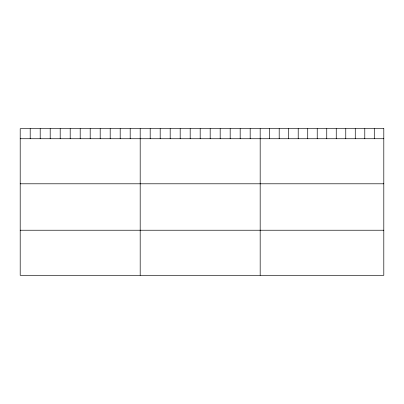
<?xml version="1.0" encoding="UTF-8"?>
<svg xmlns="http://www.w3.org/2000/svg" width="404" height="404" viewBox="0 0 404 404"><rect width="100%" height="100%" fill="white"/><g stroke="black" fill="none" stroke-linecap="round" stroke-linejoin="round"><path stroke-width="0.61" d="M20.2 138.729L383.8 138.729M20.2 183.795L383.8 183.795M20.2 230.23L383.8 230.23M374.291 128.699L374.291 138.729M364.782 128.699L364.782 138.729M355.273 128.699L355.273 138.729M345.763 128.699L345.763 138.729M336.254 128.699L336.254 138.729M326.745 128.699L326.745 138.729M317.231 128.699L317.231 138.729M307.722 128.699L307.722 138.729M298.213 128.699L298.213 138.729M288.703 128.699L288.703 138.729M279.194 128.699L279.194 138.729M269.685 128.699L269.685 138.729M260.176 128.699L260.176 275.301M250.177 128.699L250.177 138.729M240.178 128.699L240.178 138.729M230.179 128.699L230.179 138.729M220.18 128.699L220.18 138.729M210.181 128.699L210.181 138.729M200.182 128.699L200.182 138.729M190.183 128.699L190.183 138.729M180.184 128.699L180.184 138.729M170.185 128.699L170.185 138.729M160.186 128.699L160.186 138.729M150.187 128.699L150.187 138.729M140.188 128.699L140.188 275.301M130.189 128.699L130.189 138.729M120.19 128.699L120.19 138.729M110.191 128.699L110.191 138.729M100.192 128.699L100.192 138.729M90.193 128.699L90.193 138.729M80.194 128.699L80.194 138.729M70.195 128.699L70.195 138.729M60.196 128.699L60.196 138.729M50.197 128.699L50.197 138.729M40.198 128.699L40.198 138.729M30.199 128.699L30.199 138.729M383.8 128.699L20.2 128.699L20.2 275.301L383.8 275.301L383.8 128.699"/></g></svg>
